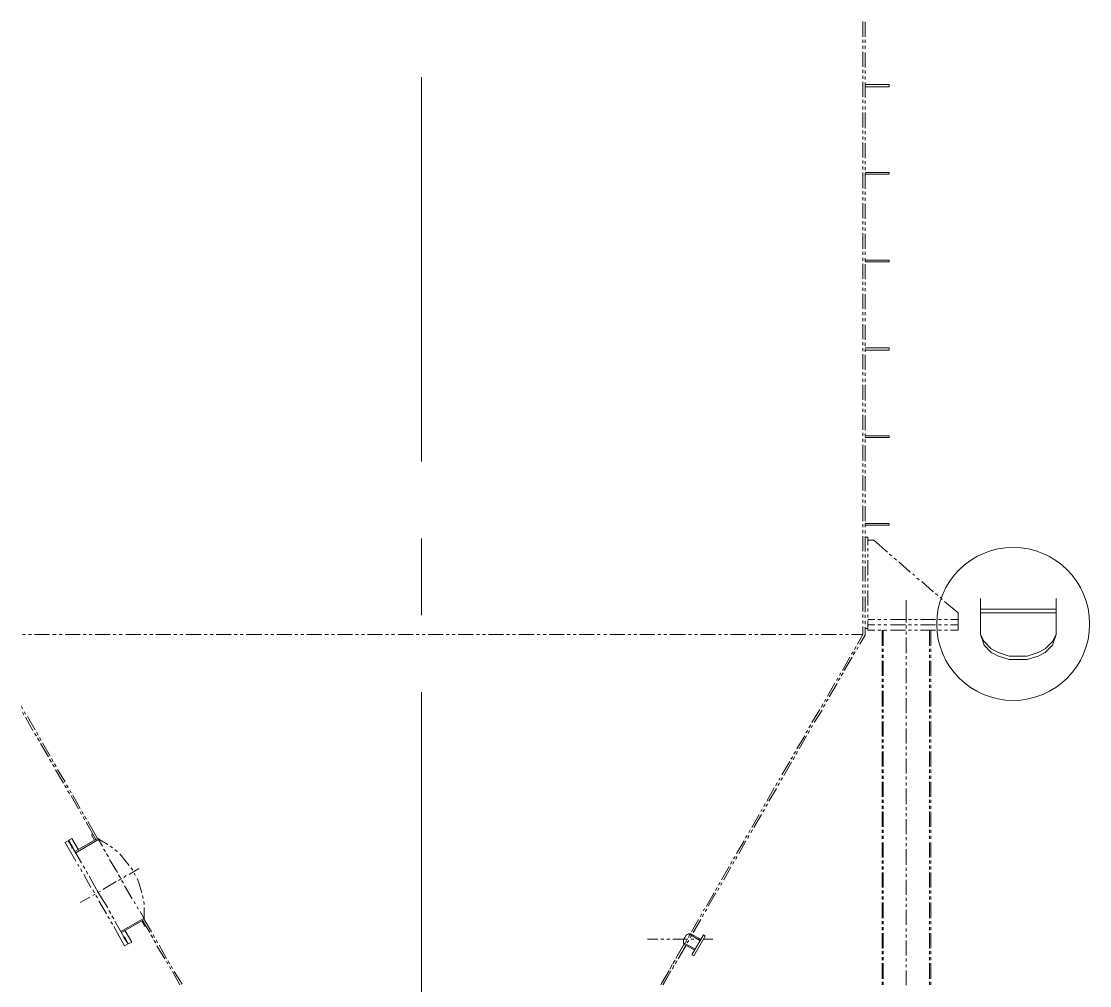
# Model space of a CAD drawing. Header units: millimetres. Extents: x 29 to 95071, y 20 to 67221.
# Drawn here: x 30601 to 39429, y 31199 to 39167 of the extents above; entities that cross this region are included whole.
import ezdxf

# ---------------------------------------------------------------- set-up
doc = ezdxf.new("R2010")
doc.units = ezdxf.units.MM

msp = doc.modelspace()

# ---------------------------------------------------------------- hatches: boundary and pattern name
h = msp.add_hatch(color=7)
h.dxf.hatch_style = 2
h.paths.add_polyline_path([(31022.4, 32331.5), (31015.4, 32334.4), (31012.4, 32341.4), (31015.4, 32348.4), (31022.4, 32351.3), (31029.4, 32348.4), (31032.3, 32341.4), (31029.4, 32334.4)])

# ---------------------------------------------------------------- linework, layer by layer
at = {"color": 7, "lineweight": 0}
for points in [[(37555.1, 39037.7), (37555.1, 39166.5)], [(37574.9, 39037.7), (37574.9, 39161.6)], [(37555.1, 38988.1), (37555.1, 39012.9)], [(37555.1, 38938.5), (37555.1, 38963.3)], [(37574.9, 38988.1), (37574.9, 39012.9)], [(37574.9, 38938.5), (37574.9, 38963.3)], [(37555.1, 38789.8), (37555.1, 38913.7)], [(37574.9, 38784.9), (37574.9, 38908.8)], [(37555.1, 38740.3), (37555.1, 38765)], [(37574.9, 38735.3), (37574.9, 38760.1)], [(33907.1, 35528.4), (33907.1, 38705.6)], [(37555.1, 38690.7), (37555.1, 38715.5)], [(37555.1, 38542), (37555.1, 38665.9)], [(37574.9, 38685.7), (37574.9, 38710.5)], [(37574.9, 38537), (37574.9, 38661)], [(37773.2, 38646.1), (37574.9, 38646.1)], [(37773.2, 38646.1), (37773.2, 38626.3), (37574.9, 38626.3)], [(37555.1, 38492.4), (37555.1, 38517.2)], [(37574.9, 38487.5), (37574.9, 38512.3)], [(37555.1, 38437.9), (37555.1, 38462.7)], [(37555.1, 38289.2), (37555.1, 38413.1)], [(37574.9, 38437.9), (37574.9, 38462.7)], [(37574.9, 38284.3), (37574.9, 38413.1)], [(37555.1, 38239.7), (37555.1, 38264.4)], [(37574.9, 38234.7), (37574.9, 38259.5)], [(37555.1, 38190.1), (37555.1, 38214.9)], [(37555.1, 38041.4), (37555.1, 38165.3)], [(37574.9, 38185.1), (37574.9, 38209.9)], [(37574.9, 38036.4), (37574.9, 38160.4)], [(37555.1, 37991.8), (37555.1, 38016.6)], [(37555.1, 37942.3), (37555.1, 37967)], [(37574.9, 37986.9), (37574.9, 38011.7)], [(37574.9, 37937.3), (37574.9, 37962.1)], [(37555.1, 37788.6), (37555.1, 37917.5)], [(37574.9, 37917.5), (37773.2, 37917.5), (37773.2, 37902.6), (37574.9, 37902.6)], [(37574.9, 37783.7), (37574.9, 37912.5)], [(37555.1, 37739), (37555.1, 37763.8)], [(37555.1, 37689.5), (37555.1, 37714.3)], [(37574.9, 37734.1), (37574.9, 37758.9)], [(37574.9, 37684.5), (37574.9, 37709.3)], [(37555.1, 37540.8), (37555.1, 37664.7)], [(37574.9, 37535.8), (37574.9, 37659.7)], [(37555.1, 37491.2), (37555.1, 37516)], [(37555.1, 37441.7), (37555.1, 37466.4)], [(37574.9, 37486.3), (37574.9, 37511)], [(37574.9, 37436.7), (37574.9, 37461.5)], [(37555.1, 37288), (37555.1, 37416.9)], [(37574.9, 37288), (37574.9, 37411.9)], [(37555.1, 37238.4), (37555.1, 37263.2)], [(37574.9, 37238.4), (37574.9, 37263.2)], [(37555.1, 37188.9), (37555.1, 37213.7)], [(37574.9, 37183.9), (37574.9, 37208.7)], [(37574.9, 37193.8), (37773.2, 37193.8), (37773.2, 37179), (37574.9, 37179)], [(37555.1, 37040.2), (37555.1, 37164.1)], [(37574.9, 37035.2), (37574.9, 37159.1)], [(37555.1, 36990.6), (37555.1, 37015.4)], [(37574.9, 36985.7), (37574.9, 37010.4)], [(37555.1, 36941), (37555.1, 36965.8)], [(37555.1, 36792.3), (37555.1, 36916.3)], [(37574.9, 36936.1), (37574.9, 36960.9)], [(37574.9, 36787.4), (37574.9, 36911.3)], [(37555.1, 36737.8), (37555.1, 36762.6)], [(37574.9, 36737.8), (37574.9, 36762.6)], [(37555.1, 36688.3), (37555.1, 36713)], [(37555.1, 36539.6), (37555.1, 36663.5)], [(37574.9, 36688.3), (37574.9, 36713)], [(37574.9, 36534.6), (37574.9, 36658.5)], [(37555.1, 36490), (37555.1, 36514.8)], [(37555.1, 36440.4), (37555.1, 36465.2)], [(37574.9, 36485), (37574.9, 36509.8)], [(37574.9, 36470.2), (37773.2, 36470.2), (37773.2, 36450.3), (37574.9, 36450.3)], [(37574.9, 36435.5), (37574.9, 36460.3)], [(37555.1, 36291.7), (37555.1, 36415.6)], [(37574.9, 36286.8), (37574.9, 36410.7)], [(37555.1, 36242.2), (37555.1, 36267)], [(37555.1, 36187.6), (37555.1, 36212.4)], [(37574.9, 36237.2), (37574.9, 36262)], [(37574.9, 36187.6), (37574.9, 36212.4)], [(37555.1, 36039), (37555.1, 36162.9)], [(37574.9, 36034), (37574.9, 36162.9)], [(37555.1, 35989.4), (37555.1, 36014.2)], [(37555.1, 35939.8), (37555.1, 35964.6)], [(37574.9, 35984.4), (37574.9, 36009.2)], [(37574.9, 35934.9), (37574.9, 35959.6)], [(37555.1, 35791.1), (37555.1, 35915)], [(37574.9, 35786.2), (37574.9, 35910.1)], [(37555.1, 35741.6), (37555.1, 35766.3)], [(37574.9, 35736.6), (37574.9, 35761.4)], [(37555.1, 35692), (37555.1, 35716.8)], [(37555.1, 35538.3), (37555.1, 35667.2)], [(37773.2, 35726.7), (37773.2, 35741.6), (37574.9, 35741.6)], [(37773.2, 35726.7), (37574.9, 35726.7)], [(37574.9, 35687), (37574.9, 35711.8)], [(37574.9, 35533.4), (37574.9, 35662.3)], [(37555.1, 35488.8), (37555.1, 35513.6)], [(37574.9, 35483.8), (37574.9, 35508.6)], [(37555.1, 35439.2), (37555.1, 35464)], [(37555.1, 35290.5), (37555.1, 35414.4)], [(37574.9, 35434.3), (37574.9, 35459)], [(37574.9, 35285.6), (37574.9, 35409.5)], [(37555.1, 35240.9), (37555.1, 35265.7)], [(37574.9, 35236), (37574.9, 35260.8)], [(37555.1, 35191.4), (37555.1, 35216.2)], [(37555.1, 35037.7), (37555.1, 35166.6)], [(37574.9, 35186.4), (37574.9, 35211.2)], [(37574.9, 35037.7), (37574.9, 35161.6)], [(37555.1, 34988.2), (37555.1, 35012.9)], [(37555.1, 34938.6), (37555.1, 34963.4)], [(37574.9, 35017.9), (37773.2, 35017.9), (37773.2, 35003), (37574.9, 35003)], [(37574.9, 34988.2), (37574.9, 35012.9)], [(37574.9, 34933.6), (37574.9, 34958.4)], [(33907.1, 34259.6), (33907.1, 34894)], [(37555.1, 34789.9), (37555.1, 34913.8)], [(37574.9, 34784.9), (37574.9, 34908.9)], [(37574.9, 34903.9), (37594.7, 34903.9)], [(37574.9, 34903.9), (37594.7, 34903.9)], [(37594.7, 34839.5), (37594.7, 34903.9)], [(37594.7, 34879.1), (37644.3, 34879.1)], [(37594.7, 34879.1), (37644.3, 34879.1)], [(37758.3, 34780), (37644.3, 34879.1)], [(37594.7, 34789.9), (37594.7, 34814.7)], [(37555.1, 34740.3), (37555.1, 34765.1)], [(37555.1, 34690.8), (37555.1, 34715.6)], [(37574.9, 34735.4), (37574.9, 34760.2)], [(37574.9, 34685.8), (37574.9, 34710.6)], [(37594.7, 34740.3), (37594.7, 34765.1)], [(37594.7, 34591.6), (37594.7, 34715.6)], [(37793, 34750.3), (37773.2, 34765.1)], [(37832.6, 34715.6), (37812.8, 34730.4)], [(37946.6, 34616.4), (37852.5, 34700.7)], [(37555.1, 34542.1), (37555.1, 34666)], [(37574.9, 34537.1), (37574.9, 34661)], [(37594.7, 34542.1), (37594.7, 34566.9)], [(37981.3, 34586.7), (37966.5, 34601.6)], [(38021, 34552), (38001.2, 34566.9)], [(38135, 34452.9), (38040.8, 34537.1)], [(37555.1, 34487.6), (37555.1, 34512.3)], [(37555.1, 34438), (37555.1, 34462.8)], [(37574.9, 34487.6), (37574.9, 34512.3)], [(37574.9, 34438), (37574.9, 34462.8)], [(37594.7, 34487.6), (37594.7, 34512.3)], [(37594.7, 34338.9), (37594.7, 34462.8)], [(38174.6, 34423.1), (38154.8, 34438)], [(37555.1, 34289.3), (37555.1, 34413.2)], [(37574.9, 34284.3), (37574.9, 34413.2)], [(37912, 34383.5), (37912, 34200.1)], [(38209.3, 34388.4), (38194.5, 34408.2)], [(38343.2, 34279.4), (38229.2, 34373.6)], [(39151.1, 34398.3), (39151.1, 34100.9), (39121.3, 34011.7), (39061.9, 33952.2), (39002.4, 33922.5), (38913.2, 33892.8), (38764.5, 33892.8), (38675.3, 33922.5), (38615.8, 33952.2), (38556.3, 34011.7), (38526.6, 34100.9), (38526.6, 34398.3)], [(37555.1, 34239.7), (37555.1, 34264.5)], [(37574.9, 34234.8), (37574.9, 34259.6)], [(37594.7, 34289.3), (37594.7, 34314.1)], [(37594.7, 34239.7), (37594.7, 34264.5)], [(38343.2, 34135.6), (38343.2, 34279.4)], [(39151.1, 34309.1), (38526.6, 34309.1)], [(39151.1, 34279.4), (38526.6, 34279.4)], [(37555.1, 34190.2), (37555.1, 34214.9)], [(37555.1, 34100.9), (37555.1, 34165.4)], [(37594.7, 34214.9), (37594.7, 34150.5), (37574.9, 34150.5), (37594.7, 34150.5)], [(37574.9, 34185.2), (37574.9, 34210)], [(37594.7, 34224.9), (37654.2, 34224.9)], [(37594.7, 34180.2), (37654.2, 34180.2)], [(37594.7, 34135.6), (37594.7, 34180.2)], [(37679, 34224.9), (37703.8, 34224.9)], [(37679, 34180.2), (37703.8, 34180.2)], [(37728.6, 34224.9), (37753.3, 34224.9)], [(37728.6, 34180.2), (37753.3, 34180.2)], [(37783.1, 34224.9), (37907, 34224.9)], [(37783.1, 34180.2), (37907, 34180.2)], [(37912, 34175.3), (37912, 34150.5)], [(37931.8, 34224.9), (37956.6, 34224.9)], [(37931.8, 34180.2), (37956.6, 34180.2)], [(37981.3, 34224.9), (38006.1, 34224.9)], [(37981.3, 34180.2), (38006.1, 34180.2)], [(38030.9, 34224.9), (38154.8, 34224.9)], [(38030.9, 34180.2), (38154.8, 34180.2)], [(38179.6, 34224.9), (38204.4, 34224.9)], [(38179.6, 34180.2), (38204.4, 34180.2)], [(38229.2, 34224.9), (38254, 34224.9)], [(38229.2, 34180.2), (38254, 34180.2)], [(38278.7, 34224.9), (38343.2, 34224.9)], [(38278.7, 34180.2), (38343.2, 34180.2)], [(30635.7, 34100.9), (30611, 34100.9)], [(30685.3, 34100.9), (30660.5, 34100.9)], [(30834, 34100.9), (30710.1, 34100.9)], [(30888.5, 34100.9), (30858.8, 34100.9)], [(30938.1, 34100.9), (30913.3, 34100.9)], [(31086.8, 34100.9), (30962.9, 34100.9)], [(31136.4, 34100.9), (31111.6, 34100.9)], [(31185.9, 34100.9), (31161.1, 34100.9)], [(31334.6, 34100.9), (31210.7, 34100.9)], [(31384.2, 34100.9), (31359.4, 34100.9)], [(31433.8, 34100.9), (31409, 34100.9)], [(31587.4, 34100.9), (31463.5, 34100.9)], [(31637, 34100.9), (31612.2, 34100.9)], [(31686.5, 34100.9), (31661.8, 34100.9)], [(31835.2, 34100.9), (31711.3, 34100.9)], [(31884.8, 34100.9), (31860, 34100.9)], [(31934.4, 34100.9), (31909.6, 34100.9)], [(32088, 34100.9), (31959.1, 34100.9)], [(32137.6, 34100.9), (32112.8, 34100.9)], [(32187.1, 34100.9), (32162.4, 34100.9)], [(32335.8, 34100.9), (32211.9, 34100.9)], [(32385.4, 34100.9), (32360.6, 34100.9)], [(32435, 34100.9), (32410.2, 34100.9)], [(32588.6, 34100.9), (32459.8, 34100.9)], [(32638.2, 34100.9), (32613.4, 34100.9)], [(32687.8, 34100.9), (32663, 34100.9)], [(32836.5, 34100.9), (32712.5, 34100.9)], [(32886, 34100.9), (32861.2, 34100.9)], [(32935.6, 34100.9), (32910.8, 34100.9)], [(33084.3, 34100.9), (32960.4, 34100.9)], [(33138.8, 34100.9), (33109.1, 34100.9)], [(33188.4, 34100.9), (33163.6, 34100.9)], [(33337.1, 34100.9), (33213.2, 34100.9)], [(33386.6, 34100.9), (33361.8, 34100.9)], [(33436.2, 34100.9), (33411.4, 34100.9)], [(33584.9, 34100.9), (33461, 34100.9)], [(33634.5, 34100.9), (33609.7, 34100.9)], [(33684, 34100.9), (33659.2, 34100.9)], [(33837.7, 34100.9), (33713.8, 34100.9)], [(33887.2, 34100.9), (33862.5, 34100.9)], [(33936.8, 34100.9), (33912, 34100.9)], [(34085.5, 34100.9), (33961.6, 34100.9)], [(34135.1, 34100.9), (34110.3, 34100.9)], [(34184.6, 34100.9), (34159.9, 34100.9)], [(34338.3, 34100.9), (34209.4, 34100.9)], [(34387.9, 34100.9), (34363.1, 34100.9)], [(34437.4, 34100.9), (34412.6, 34100.9)], [(34586.1, 34100.9), (34462.2, 34100.9)], [(34635.7, 34100.9), (34610.9, 34100.9)], [(34685.2, 34100.9), (34660.5, 34100.9)], [(34838.9, 34100.9), (34710, 34100.9)], [(34888.5, 34100.9), (34863.7, 34100.9)], [(34938, 34100.9), (34913.2, 34100.9)], [(35086.7, 34100.9), (34962.8, 34100.9)], [(35136.3, 34100.9), (35111.5, 34100.9)], [(35185.9, 34100.9), (35161.1, 34100.9)], [(35334.6, 34100.9), (35210.6, 34100.9)], [(35384.1, 34100.9), (35359.3, 34100.9)], [(35438.6, 34100.9), (35413.9, 34100.9)], [(35587.3, 34100.9), (35463.4, 34100.9)], [(35636.9, 34100.9), (35612.1, 34100.9)], [(35686.5, 34100.9), (35661.7, 34100.9)], [(35835.2, 34100.9), (35711.2, 34100.9)], [(35884.7, 34100.9), (35859.9, 34100.9)], [(35934.3, 34100.9), (35909.5, 34100.9)], [(36087.9, 34100.9), (35959.1, 34100.9)], [(36137.5, 34100.9), (36112.7, 34100.9)], [(36187.1, 34100.9), (36162.3, 34100.9)], [(36335.8, 34100.9), (36211.9, 34100.9)], [(36385.3, 34100.9), (36360.6, 34100.9)], [(36434.9, 34100.9), (36410.1, 34100.9)], [(36588.6, 34100.9), (36459.7, 34100.9)], [(36638.1, 34100.9), (36613.3, 34100.9)], [(36687.7, 34100.9), (36662.9, 34100.9)], [(36836.4, 34100.9), (36712.5, 34100.9)], [(36885.9, 34100.9), (36861.2, 34100.9)], [(36935.5, 34100.9), (36910.7, 34100.9)], [(37084.2, 34100.9), (36960.3, 34100.9)], [(37138.7, 34100.9), (37113.9, 34100.9)], [(37188.3, 34100.9), (37163.5, 34100.9)], [(37337, 34100.9), (37213.1, 34100.9)], [(37386.6, 34100.9), (37361.8, 34100.9)], [(37436.1, 34100.9), (37411.3, 34100.9)], [(37555.1, 34100.9), (37460.9, 34100.9)], [(37555.1, 34100.9), (37510.5, 34021.6)], [(37574.9, 34096), (37530.3, 34021.6)], [(37574.9, 34096), (37574.9, 34160.4)], [(37594.7, 34135.6), (37654.2, 34135.6)], [(37679, 34135.6), (37703.8, 34135.6)], [(37713.7, 34135.6), (37713.7, 34006.8)], [(37723.6, 34135.6), (37723.6, 34006.8)], [(37728.6, 34135.6), (37753.3, 34135.6)], [(37783.1, 34135.6), (37907, 34135.6)], [(37912, 34125.7), (37912, 34100.9)], [(37912, 34076.2), (37912, 33947.3)], [(37931.8, 34135.6), (37956.6, 34135.6)], [(37981.3, 34135.6), (38006.1, 34135.6)], [(38030.9, 34135.6), (38154.8, 34135.6)], [(38105.3, 34135.6), (38105.3, 34006.8)], [(38115.2, 34135.6), (38115.2, 34006.8)], [(38179.6, 34135.6), (38204.4, 34135.6)], [(38229.2, 34135.6), (38254, 34135.6)], [(38278.7, 34135.6), (38343.2, 34135.6)], [(39151.1, 34100.9), (39121.3, 34041.5), (39061.9, 33982), (39002.4, 33952.2), (38913.2, 33922.5), (38764.5, 33922.5), (38675.3, 33952.2), (38615.8, 33982), (38556.3, 34041.5), (38526.6, 34100.9)], [(37500.6, 34001.8), (37485.7, 33977)], [(37515.4, 33996.9), (37505.5, 33977)], [(37446, 33912.6), (37386.6, 33803.6)], [(37465.9, 33912.6), (37401.4, 33803.6)], [(37475.8, 33957.2), (37460.9, 33937.4)], [(37490.6, 33957.2), (37475.8, 33932.4)], [(37713.7, 33982), (37713.7, 33957.2)], [(37713.7, 33932.4), (37713.7, 33907.6)], [(37723.6, 33982), (37723.6, 33957.2)], [(37723.6, 33932.4), (37723.6, 33907.6)], [(37912, 33922.5), (37912, 33897.7)], [(38105.3, 33982), (38105.3, 33957.2)], [(38105.3, 33932.4), (38105.3, 33907.6)], [(38115.2, 33982), (38115.2, 33957.2)], [(38115.2, 33932.4), (38115.2, 33907.6)], [(37713.7, 33882.9), (37713.7, 33758.9)], [(37723.6, 33882.9), (37723.6, 33758.9)], [(37912, 33872.9), (37912, 33848.2)], [(37912, 33823.4), (37912, 33699.5)], [(38105.3, 33882.9), (38105.3, 33758.9)], [(38115.2, 33882.9), (38115.2, 33758.9)], [(37346.9, 33739.1), (37337, 33719.3)], [(37366.7, 33739.1), (37351.9, 33719.3)], [(37371.7, 33783.7), (37361.8, 33763.9)], [(37391.5, 33783.7), (37376.6, 33758.9)], [(37713.7, 33734.2), (37713.7, 33709.4)], [(37723.6, 33734.2), (37723.6, 33709.4)], [(38105.3, 33734.2), (38105.3, 33709.4)], [(38115.2, 33734.2), (38115.2, 33709.4)], [(37322.1, 33699.5), (37262.6, 33590.4)], [(37342, 33694.5), (37277.5, 33585.5)], [(37713.7, 33684.6), (37713.7, 33659.8)], [(37713.7, 33635), (37713.7, 33506.2)], [(37723.6, 33684.6), (37723.6, 33659.8)], [(37723.6, 33635), (37723.6, 33506.2)], [(37912, 33674.7), (37912, 33649.9)], [(38105.3, 33684.6), (38105.3, 33659.8)], [(38105.3, 33635), (38105.3, 33506.2)], [(38115.2, 33684.6), (38115.2, 33659.8)], [(38115.2, 33635), (38115.2, 33506.2)], [(33907.1, 30448), (33907.1, 33625.1)], [(37247.8, 33565.6), (37237.9, 33545.8)], [(37267.6, 33565.6), (37252.7, 33545.8)], [(37912, 33625.1), (37912, 33600.3)], [(37912, 33575.5), (37912, 33451.6)], [(30601.1, 33506.2), (30611, 33486.3)], [(30625.8, 33461.5), (30635.7, 33441.7)], [(37198.2, 33481.4), (37133.8, 33372.3)], [(37218, 33476.4), (37153.6, 33372.3)], [(37223, 33526), (37213.1, 33501.2)], [(37242.8, 33521), (37228, 33501.2)], [(37713.7, 33481.4), (37713.7, 33456.6)], [(37723.6, 33481.4), (37723.6, 33456.6)], [(38105.3, 33481.4), (38105.3, 33456.6)], [(38115.2, 33481.4), (38115.2, 33456.6)], [(30611, 33456.6), (30620.9, 33436.8)], [(30635.7, 33416.9), (30695.2, 33307.9)], [(30650.6, 33421.9), (30715.1, 33312.9)], [(37713.7, 33431.8), (37713.7, 33407)], [(37713.7, 33382.2), (37713.7, 33258.3)], [(37723.6, 33431.8), (37723.6, 33407)], [(37723.6, 33382.2), (37723.6, 33258.3)], [(37912, 33426.9), (37912, 33402.1)], [(37912, 33372.3), (37912, 33347.5)], [(38105.3, 33431.8), (38105.3, 33407)], [(38105.3, 33382.2), (38105.3, 33258.3)], [(38115.2, 33431.8), (38115.2, 33407)], [(38115.2, 33382.2), (38115.2, 33258.3)], [(30710.1, 33283.1), (30725, 33263.3)], [(30725, 33293), (30739.8, 33268.2)], [(37099.1, 33307.9), (37084.2, 33288.1)], [(37113.9, 33307.9), (37104, 33283.1)], [(37123.9, 33352.5), (37109, 33327.7)], [(37138.7, 33347.5), (37128.8, 33327.7)], [(37912, 33322.8), (37912, 33198.9)], [(30734.9, 33243.5), (30749.7, 33218.7)], [(30749.7, 33248.4), (30764.6, 33223.6)], [(30759.7, 33198.9), (30824.1, 33089.8)], [(30774.5, 33203.8), (30839, 33094.8)], [(37074.3, 33263.3), (37009.9, 33154.2)], [(37089.2, 33263.3), (37029.7, 33154.2)], [(37713.7, 33233.5), (37713.7, 33208.8)], [(37723.6, 33233.5), (37723.6, 33208.8)], [(38105.3, 33233.5), (38105.3, 33208.8)], [(38115.2, 33233.5), (38115.2, 33208.8)], [(36999.9, 33134.4), (36985.1, 33114.6)], [(37014.8, 33134.4), (37004.9, 33109.6)], [(37713.7, 33184), (37713.7, 33159.2)], [(37713.7, 33134.4), (37713.7, 33010.5)], [(37723.6, 33184), (37723.6, 33159.2)], [(37723.6, 33134.4), (37723.6, 33010.5)], [(37912, 33174.1), (37912, 33149.3)], [(37912, 33124.5), (37912, 33099.7)], [(38105.3, 33184), (38105.3, 33159.2)], [(38105.3, 33134.4), (38105.3, 33010.5)], [(38115.2, 33184), (38115.2, 33159.2)], [(38115.2, 33134.4), (38115.2, 33010.5)], [(30834, 33070), (30848.9, 33045.2)], [(30848.9, 33074.9), (30863.7, 33050.2)], [(30858.8, 33025.4), (30873.7, 33005.5)], [(30873.7, 33030.3), (30888.5, 33010.5)], [(36950.4, 33050.2), (36885.9, 32941.1)], [(36965.3, 33045.2), (36900.8, 32936.2)], [(36975.2, 33089.8), (36960.3, 33070)], [(36990, 33089.8), (36980.1, 33065)], [(37912, 33074.9), (37912, 32951)], [(30883.6, 32980.8), (30948, 32871.7)], [(30898.4, 32985.7), (30962.9, 32881.6)], [(37713.7, 32985.7), (37713.7, 32956)], [(37713.7, 32931.2), (37713.7, 32906.4)], [(37723.6, 32985.7), (37723.6, 32956)], [(37723.6, 32931.2), (37723.6, 32906.4)], [(38105.3, 32985.7), (38105.3, 32956)], [(38105.3, 32931.2), (38105.3, 32906.4)], [(38115.2, 32985.7), (38115.2, 32956)], [(38115.2, 32931.2), (38115.2, 32906.4)], [(30957.9, 32851.9), (30972.8, 32832.1)], [(30972.8, 32856.9), (30987.7, 32837)], [(36846.3, 32876.7), (36836.4, 32851.9)], [(36866.1, 32871.7), (36851.3, 32851.9)], [(36871.1, 32916.3), (36861.2, 32896.5)], [(36890.9, 32916.3), (36876, 32896.5)], [(37713.7, 32881.6), (37713.7, 32757.7)], [(37723.6, 32881.6), (37723.6, 32757.7)], [(37912, 32926.2), (37912, 32901.5)], [(37912, 32876.7), (37912, 32851.9)], [(38105.3, 32881.6), (38105.3, 32757.7)], [(38115.2, 32881.6), (38115.2, 32757.7)], [(30982.7, 32807.3), (30997.6, 32787.5)], [(31002.5, 32812.2), (31012.4, 32792.4)], [(31012.4, 32767.6), (31071.9, 32658.6)], [(31027.3, 32772.6), (31086.8, 32663.5)], [(36821.5, 32832.1), (36762, 32723)], [(36841.3, 32827.1), (36776.9, 32723)], [(37912, 32827.1), (37912, 32698.2)], [(36747.2, 32703.2), (36737.3, 32678.4)], [(36767, 32698.2), (36752.1, 32678.4)], [(37713.7, 32732.9), (37713.7, 32708.2)], [(37713.7, 32683.4), (37713.7, 32658.6)], [(37723.6, 32732.9), (37723.6, 32708.2)], [(37723.6, 32683.4), (37723.6, 32658.6)], [(37912, 32673.5), (37912, 32648.7)], [(38105.3, 32732.9), (38105.3, 32708.2)], [(38105.3, 32683.4), (38105.3, 32658.6)], [(38115.2, 32732.9), (38115.2, 32708.2)], [(38115.2, 32683.4), (38115.2, 32658.6)], [(31086.8, 32633.8), (31096.7, 32614)], [(31101.7, 32638.8), (31111.6, 32618.9)], [(31111.6, 32594.2), (31121.5, 32569.4)], [(31126.4, 32599.1), (31136.4, 32574.3)], [(36697.6, 32614), (36638.1, 32504.9)], [(36717.4, 32614), (36653, 32504.9)], [(36722.4, 32658.6), (36712.5, 32638.8)], [(36742.2, 32653.6), (36727.3, 32633.8)], [(37713.7, 32633.8), (37713.7, 32509.9)], [(37723.6, 32633.8), (37723.6, 32509.9)], [(37912, 32623.9), (37912, 32599.1)], [(37912, 32574.3), (37912, 32450.4)], [(38105.3, 32633.8), (38105.3, 32509.9)], [(38115.2, 32633.8), (38115.2, 32509.9)], [(31136.4, 32549.5), (31215.7, 32405.8)], [(31151.2, 32554.5), (31230.5, 32415.7)], [(31071.9, 32321.5), (31017.4, 32415.7), (30992.6, 32400.8)], [(30992.6, 32400.8), (31027.3, 32341.4), (31022.4, 32341.4)], [(31230.5, 32415.7), (31042.2, 32306.7)], [(31245.4, 32410.8), (31052.1, 32296.8)], [(31190.9, 32450.4), (31181, 32445.5), (31205.8, 32400.8)], [(31314.8, 32366.2), (31230.5, 32415.7)], [(31235.5, 32410.8), (31270.2, 32351.3)], [(36598.5, 32440.5), (36583.6, 32420.7)], [(36613.3, 32440.5), (36603.4, 32415.7)], [(36623.3, 32485.1), (36613.3, 32465.3)], [(36643.1, 32485.1), (36628.2, 32460.3)], [(37713.7, 32485.1), (37713.7, 32460.3)], [(37713.7, 32435.5), (37713.7, 32410.8)], [(37723.6, 32485.1), (37723.6, 32460.3)], [(37723.6, 32435.5), (37723.6, 32410.8)], [(37912, 32425.6), (37912, 32400.8)], [(38105.3, 32485.1), (38105.3, 32460.3)], [(38105.3, 32435.5), (38105.3, 32410.8)], [(38115.2, 32485.1), (38115.2, 32460.3)], [(38115.2, 32435.5), (38115.2, 32410.8)], [(31022.4, 32341.4), (30987.7, 32395.9), (30962.9, 32381)], [(30962.9, 32381), (31052.1, 32227.4)], [(31022.4, 32341.4), (31096.7, 32212.5)], [(31280.1, 32326.5), (31295, 32306.7)], [(31354.4, 32336.4), (31334.6, 32351.3)], [(31394.1, 32306.7), (31374.3, 32321.5)], [(36573.7, 32395.9), (36509.3, 32291.8)], [(36588.6, 32395.9), (36529.1, 32286.8)], [(37713.7, 32381), (37713.7, 32257.1)], [(37723.6, 32381), (37723.6, 32257.1)], [(37912, 32376.1), (37912, 32351.3)], [(37912, 32326.5), (37912, 32197.6)], [(38105.3, 32381), (38105.3, 32257.1)], [(38115.2, 32381), (38115.2, 32257.1)], [(31304.9, 32286.8), (31319.8, 32262.1)], [(31329.7, 32242.2), (31394.1, 32133.2)], [(31493.2, 32192.7), (31468.4, 32222.4), (31413.9, 32286.8)], [(36474.6, 32227.4), (36459.7, 32202.6)], [(36489.4, 32222.4), (36479.5, 32202.6)], [(36499.3, 32267), (36484.5, 32247.2)], [(36514.2, 32267), (36504.3, 32242.2)], [(37713.7, 32232.3), (37713.7, 32207.5)], [(37723.6, 32232.3), (37723.6, 32207.5)], [(38105.3, 32232.3), (38105.3, 32207.5)], [(38115.2, 32232.3), (38115.2, 32207.5)], [(31067, 32202.6), (31076.9, 32182.8)], [(31091.8, 32162.9), (31101.7, 32138.2)], [(31111.6, 32187.7), (31126.4, 32167.9)], [(31136.4, 32148.1), (31151.2, 32123.3)], [(31572.5, 32167.9), (31493.2, 32118.3)], [(31523, 32153), (31508.1, 32172.8)], [(36449.8, 32182.8), (36385.3, 32073.7)], [(36464.6, 32177.8), (36405.2, 32073.7)], [(37713.7, 32182.8), (37713.7, 32158)], [(37713.7, 32133.2), (37713.7, 32009.3)], [(37723.6, 32182.8), (37723.6, 32158)], [(37723.6, 32133.2), (37723.6, 32009.3)], [(37912, 32172.8), (37912, 32148.1)], [(38105.3, 32182.8), (38105.3, 32158)], [(38105.3, 32133.2), (38105.3, 32009.3)], [(38115.2, 32182.8), (38115.2, 32158)], [(38115.2, 32133.2), (38115.2, 32009.3)], [(31116.5, 32118.3), (31176, 32009.3)], [(31161.1, 32103.5), (31235.5, 31969.6), (31314.8, 31840.8)], [(31384.2, 32058.8), (31275.1, 31994.4)], [(31404, 32113.4), (31418.9, 32088.6)], [(31428.8, 32083.6), (31404, 32068.8)], [(31428.8, 32068.8), (31443.7, 32048.9)], [(31468.4, 32108.4), (31448.6, 32093.5)], [(31542.8, 32108.4), (31532.9, 32128.2)], [(31597.3, 31964.7), (31572.5, 32048.9), (31557.7, 32083.6)], [(36375.4, 32053.9), (36360.6, 32029.1)], [(36390.3, 32048.9), (36380.4, 32029.1)], [(37912, 32123.3), (37912, 32098.5)], [(37912, 32073.7), (37912, 31949.8)], [(31190.9, 31989.5), (31205.8, 31964.7)], [(31255.3, 31979.5), (31230.5, 31969.6)], [(31453.6, 32024.2), (31518, 31915.1)], [(36325.9, 31964.7), (36261.4, 31855.6)], [(36340.7, 31964.7), (36276.3, 31855.6)], [(36350.6, 32009.3), (36335.8, 31984.5)], [(36365.5, 32004.3), (36355.6, 31984.5)], [(37713.7, 31984.5), (37713.7, 31959.7)], [(37723.6, 31984.5), (37723.6, 31959.7)], [(38105.3, 31984.5), (38105.3, 31959.7)], [(38115.2, 31984.5), (38115.2, 31959.7)], [(31166.1, 31930), (31086.8, 31885.4)], [(31210.7, 31954.8), (31190.9, 31944.8)], [(31215.7, 31944.8), (31230.5, 31925)], [(31240.4, 31900.2), (31304.9, 31791.2)], [(31532.9, 31895.3), (31542.8, 31875.5)], [(31607.2, 31920.1), (31602.3, 31944.8)], [(31617.1, 31870.5), (31612.2, 31895.3)], [(37713.7, 31934.9), (37713.7, 31910.2)], [(37713.7, 31885.4), (37713.7, 31756.5)], [(37723.6, 31934.9), (37723.6, 31910.2)], [(37723.6, 31885.4), (37723.6, 31756.5)], [(37912, 31925), (37912, 31900.2)], [(37912, 31875.5), (37912, 31850.7)], [(38105.3, 31934.9), (38105.3, 31910.2)], [(38105.3, 31885.4), (38105.3, 31756.5)], [(38115.2, 31934.9), (38115.2, 31910.2)], [(38115.2, 31885.4), (38115.2, 31756.5)], [(31324.7, 31820.9), (31339.6, 31796.2)], [(31557.7, 31850.7), (31567.6, 31830.8)], [(31582.4, 31811), (31617.1, 31751.5)], [(31617.1, 31746.6), (31617.1, 31845.7)], [(36221.8, 31791.2), (36211.9, 31771.4)], [(36241.6, 31791.2), (36226.7, 31766.4)], [(36246.6, 31835.8), (36236.6, 31816)], [(36266.4, 31830.8), (36251.5, 31811)], [(37912, 31825.9), (37912, 31702)], [(31314.8, 31771.4), (31329.7, 31751.5)], [(31339.6, 31726.8), (31354.4, 31706.9)], [(31349.5, 31776.3), (31364.4, 31751.5)], [(31374.3, 31731.7), (31448.6, 31602.8)], [(31617.1, 31756.5), (31423.8, 31647.5)], [(31617.1, 31746.6), (31428.8, 31637.5)], [(31597.3, 31731.7), (31622.1, 31687.1), (31627.1, 31692.1)], [(31602.3, 31736.7), (31661.8, 31637.5)], [(31617.1, 31746.6), (31676.6, 31642.5)], [(36197, 31746.6), (36137.5, 31642.5)], [(36216.8, 31746.6), (36152.4, 31637.5)], [(37713.7, 31731.7), (37713.7, 31706.9)], [(37723.6, 31731.7), (37723.6, 31706.9)], [(38105.3, 31731.7), (38105.3, 31706.9)], [(38115.2, 31731.7), (38115.2, 31706.9)], [(31364.4, 31687.1), (31453.6, 31528.5)], [(31453.6, 31602.8), (31448.6, 31597.9)], [(31453.6, 31528.5), (31483.3, 31543.4), (31453.6, 31602.8)], [(31513.1, 31558.2), (31458.5, 31652.4)], [(31671.7, 31617.7), (31686.5, 31592.9)], [(31691.5, 31622.7), (31701.4, 31597.9)], [(36132.6, 31627.6), (36117.7, 31627.6), (36107.8, 31622.7), (36097.9, 31617.7), (36087.9, 31607.8), (36083, 31597.9), (36078, 31588), (36073.1, 31578.1), (36073.1, 31563.2), (36073.1, 31553.3), (36078, 31538.4)], [(36122.6, 31617.7), (36112.7, 31597.9)], [(36117.7, 31627.6), (36206.9, 31573.1)], [(36142.5, 31617.7), (36127.6, 31592.9)], [(36132.6, 31627.6), (36211.9, 31583)], [(36236.6, 31617.7), (36142.5, 31454.1)], [(36251.5, 31607.8), (36157.3, 31444.2)], [(37713.7, 31682.2), (37713.7, 31657.4)], [(37713.7, 31632.6), (37713.7, 31508.7)], [(37723.6, 31682.2), (37723.6, 31657.4)], [(37723.6, 31632.6), (37723.6, 31508.7)], [(37912, 31672.2), (37912, 31647.5)], [(37912, 31622.7), (37912, 31597.9)], [(38105.3, 31682.2), (38105.3, 31657.4)], [(38105.3, 31632.6), (38105.3, 31508.7)], [(38115.2, 31682.2), (38115.2, 31657.4)], [(38115.2, 31632.6), (38115.2, 31508.7)], [(31513.1, 31558.2), (31483.3, 31543.4), (31448.6, 31597.9)], [(31696.4, 31573.1), (31711.3, 31553.3)], [(31716.3, 31578.1), (31726.2, 31553.3)], [(31721.2, 31528.5), (31785.7, 31419.5)], [(31741.1, 31533.5), (31800.5, 31424.4)], [(35859.9, 31583), (35775.7, 31583)], [(35909.5, 31583), (35884.7, 31583)], [(35959.1, 31583), (35934.3, 31583)], [(36107.8, 31583), (35983.9, 31583)], [(36073.1, 31533.5), (36008.6, 31424.4)], [(36078, 31543.4), (36013.6, 31434.3)], [(36092.9, 31528.5), (36028.5, 31419.5)], [(36092.9, 31533.5), (36033.4, 31429.4)], [(36073.1, 31553.3), (36167.3, 31503.7)], [(36078, 31538.4), (36162.3, 31493.8)], [(36097.9, 31573.1), (36087.9, 31553.3)], [(36117.7, 31573.1), (36102.8, 31553.3)], [(36157.3, 31583), (36132.6, 31583)], [(36206.9, 31583), (36182.1, 31583)], [(36315.9, 31583), (36236.6, 31583)], [(37912, 31573.1), (37912, 31449.2)], [(36142.5, 31454.1), (36157.3, 31444.2)], [(37713.7, 31483.9), (37713.7, 31459.1)], [(37713.7, 31434.3), (37713.7, 31409.5)], [(37723.6, 31483.9), (37723.6, 31459.1)], [(37723.6, 31434.3), (37723.6, 31409.5)], [(38105.3, 31483.9), (38105.3, 31459.1)], [(38105.3, 31434.3), (38105.3, 31409.5)], [(38115.2, 31483.9), (38115.2, 31459.1)], [(38115.2, 31434.3), (38115.2, 31409.5)], [(31800.5, 31399.6), (31810.4, 31379.8)], [(31815.4, 31404.6), (31825.3, 31379.8)], [(31825.3, 31355), (31835.2, 31335.2)], [(31840.2, 31360), (31850.1, 31340.1)], [(35973.9, 31360), (35959.1, 31335.2)], [(35978.9, 31369.9), (35964, 31345.1)], [(35988.8, 31355), (35978.9, 31335.2)], [(35998.7, 31404.6), (35983.9, 31379.8)], [(35993.8, 31364.9), (35983.9, 31340.1)], [(36003.7, 31409.5), (35988.8, 31389.7)], [(36013.6, 31399.6), (36003.7, 31379.8)], [(36018.6, 31404.6), (36008.6, 31384.8)], [(37713.7, 31384.8), (37713.7, 31255.9)], [(37723.6, 31384.8), (37723.6, 31255.9)], [(37912, 31424.4), (37912, 31399.6)], [(37912, 31374.8), (37912, 31350.1)], [(38105.3, 31384.8), (38105.3, 31255.9)], [(38115.2, 31384.8), (38115.2, 31255.9)], [(31850.1, 31315.4), (31909.6, 31206.3)], [(31865, 31315.4), (31929.4, 31211.3)], [(35949.2, 31315.4), (35884.7, 31206.3)], [(35954.1, 31325.3), (35889.7, 31216.2)], [(35969, 31320.3), (35904.6, 31211.3)], [(35964, 31315.4), (35904.6, 31206.3)], [(37912, 31325.3), (37912, 31201.4)], [(37713.7, 31231.1), (37713.7, 31206.3)], [(37723.6, 31231.1), (37723.6, 31206.3)], [(38105.3, 31231.1), (38105.3, 31206.3)], [(38115.2, 31231.1), (38115.2, 31206.3)]]:
    msp.add_lwpolyline(points, dxfattribs=at)
msp.add_lwpolyline([(36251.5, 31607.8), (36236.6, 31617.7)], close=True, dxfattribs=at)
msp.add_circle((38796.7, 34187.7), 632, dxfattribs=at)

doc.saveas('drawing.dxf')
